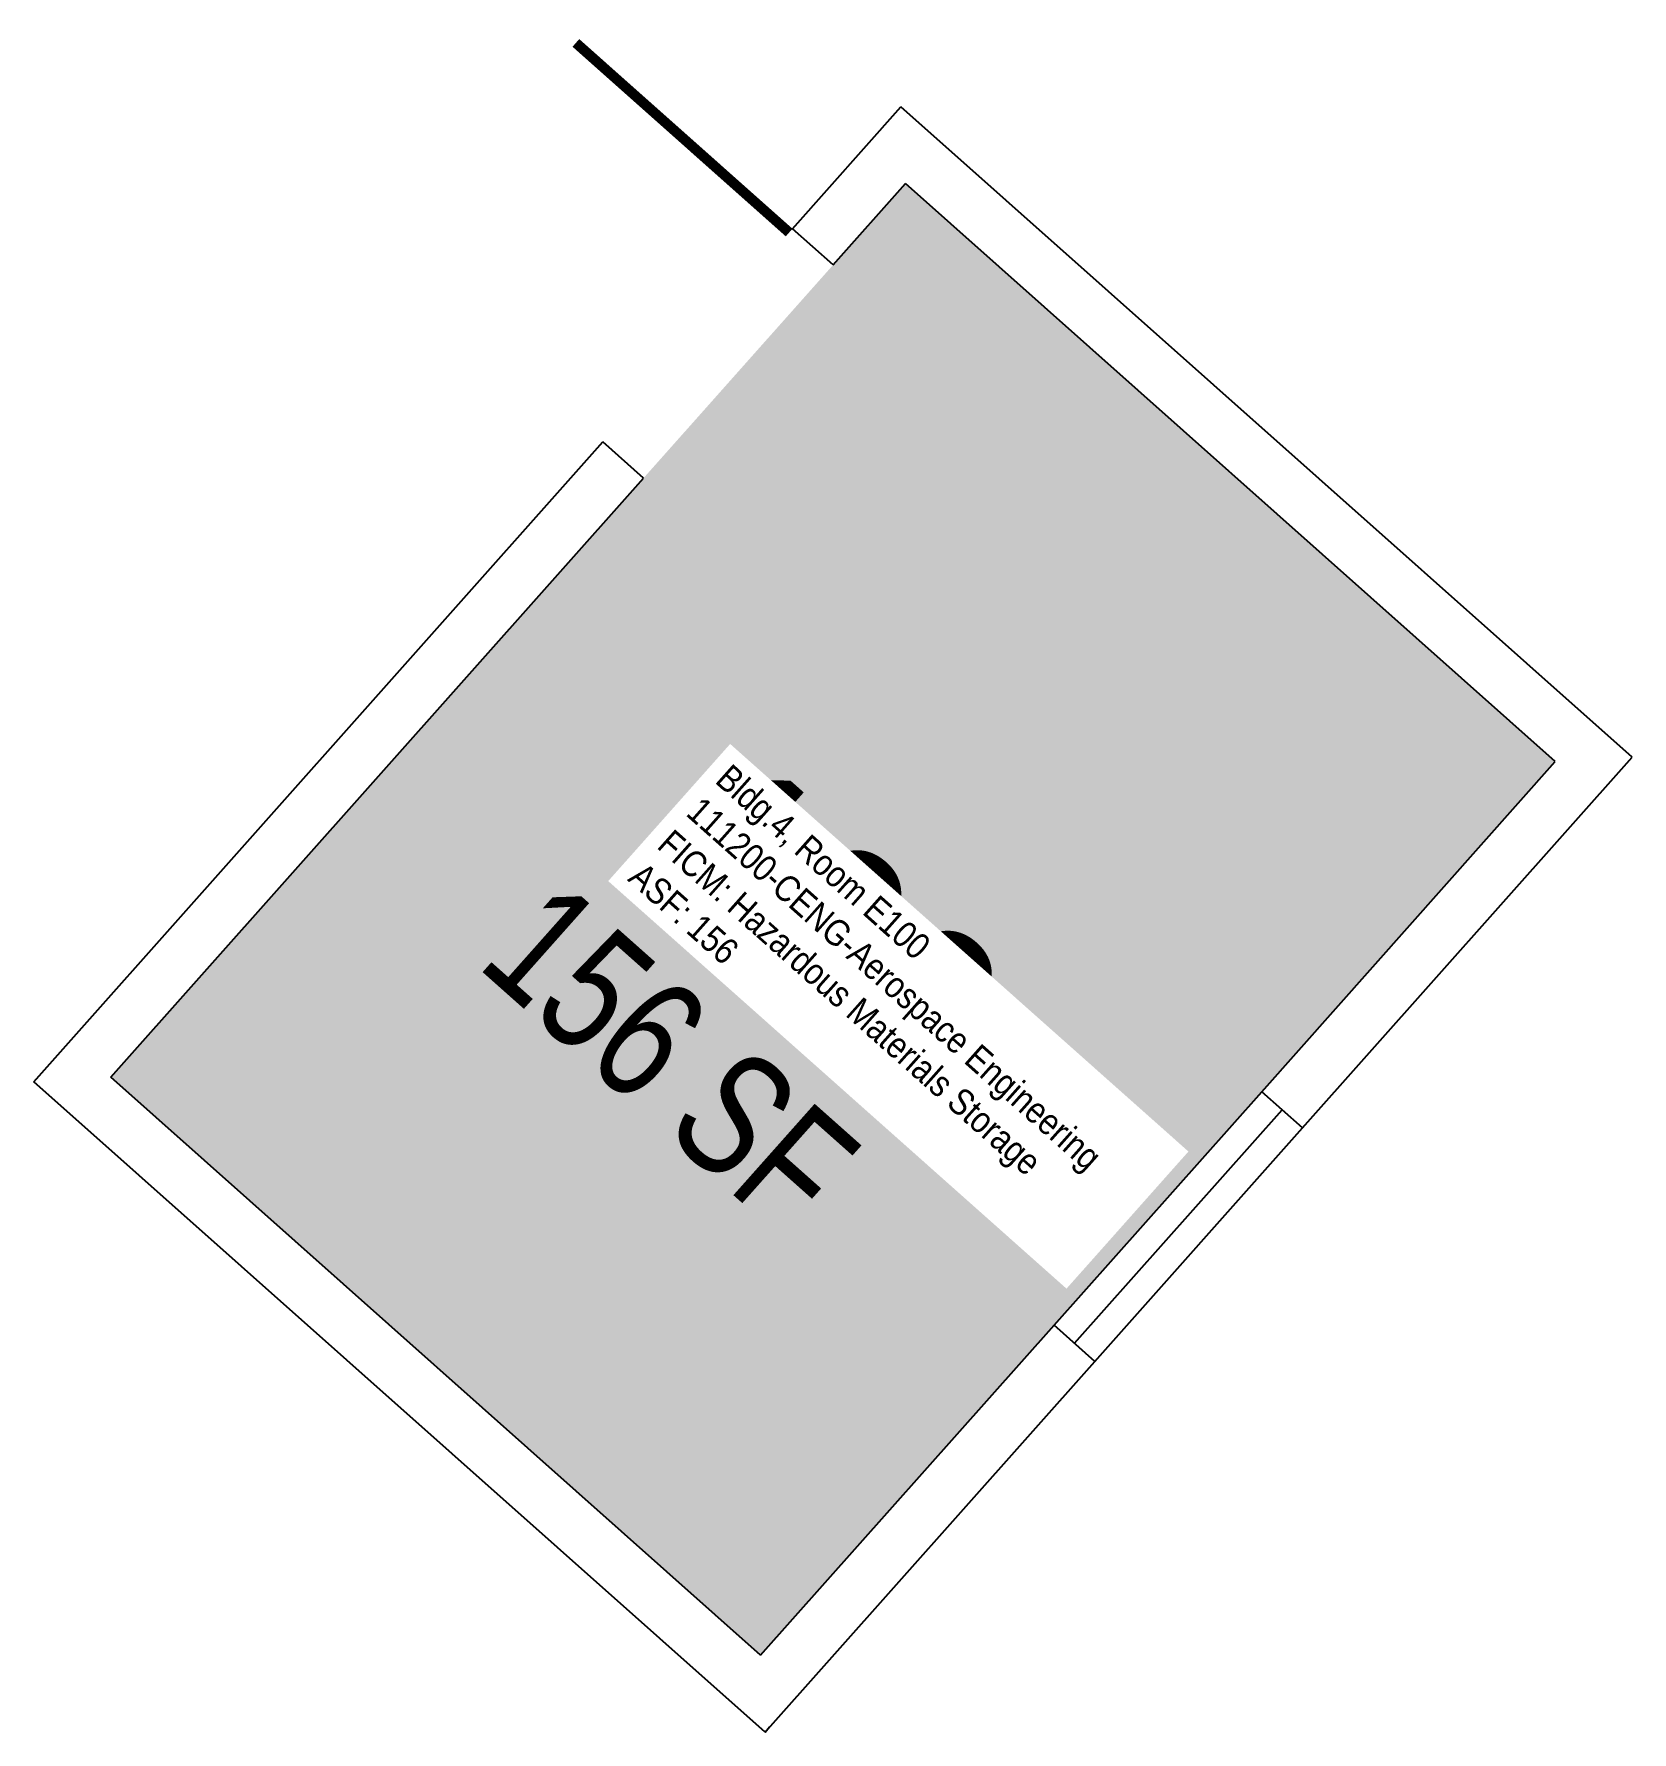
# Model space of a CAD drawing. Header units: inches. Extents: x 69197932 to 69198167, y 27696545 to 27696795.
import ezdxf
from ezdxf.enums import TextEntityAlignment as Align

# ---------------------------------------------------------------- set-up
doc = ezdxf.new("R2010")
doc.units = ezdxf.units.IN
doc.header["$LTSCALE"] = 10
doc.header["$MEASUREMENT"] = 0
for name, color, linetype in [('A-DOOR', 2, 'CONTINUOUS'), ('A-GLAZ', 1, 'CONTINUOUS'), ('A-IDEN-RNUM', 7, 'CONTINUOUS'), ('A-IDEN-SNUM', 4, 'CONTINUOUS'), ('A-IDEN-VNUM', 4, 'CONTINUOUS'), ('A-WALL', 5, 'CONTINUOUS'), ('AREA-TEXT', 3, 'CONTINUOUS'), ('Rooms-Category-Color', 7, 'CONTINUOUS'), ('Rooms-College-Color', 7, 'CONTINUOUS'), ('Rooms-Department-Color', 7, 'CONTINUOUS'), ('Rooms-Division-Color', 7, 'CONTINUOUS'), ('Rooms-Information', 7, 'CONTINUOUS')]:
    doc.layers.add(name, color=color, linetype=linetype)
doc.styles.add('CP_AREA', font='arial.ttf', dxfattribs={"height": 15})
doc.styles.add('CP_ROOMSNUMBER', font='arial.ttf', dxfattribs={"height": 1})
doc.styles.add('CP_ROOMVNUMBER', font='arial.ttf', dxfattribs={"width": 0.85, "height": 0.075})

msp = doc.modelspace()

# ---------------------------------------------------------------- hatches: boundary and pattern name
at = {"layer": 'Rooms-Category-Color', "true_color": 0xe3c5e1}
msp.add_hatch(color=254, dxfattribs=at).paths.add_polyline_path([(69197943.07, 27696641.55), (69198060.03, 27696773.06), (69198155.68, 27696688.01), (69198038.72, 27696556.49)])
at = {"layer": 'Rooms-College-Color', "true_color": 0xadadad}
msp.add_hatch(color=253, dxfattribs=at).paths.add_polyline_path([(69197943.07, 27696641.55), (69198060.03, 27696773.06), (69198155.68, 27696688.01), (69198038.72, 27696556.49)])
at = {"layer": 'Rooms-Department-Color', "true_color": 0x99d7b2}
msp.add_hatch(color=253, dxfattribs=at).paths.add_polyline_path([(69197943.07, 27696641.55), (69198060.03, 27696773.06), (69198155.68, 27696688.01), (69198038.72, 27696556.49)])
at = {"layer": 'Rooms-Division-Color', "true_color": 0x99d7b2}
msp.add_hatch(color=253, dxfattribs=at).paths.add_polyline_path([(69197943.07, 27696641.55), (69198060.03, 27696773.06), (69198155.68, 27696688.01), (69198038.72, 27696556.49)])

# ---------------------------------------------------------------- linework, layer by layer
at = {"layer": 'A-DOOR'}
msp.add_lwpolyline([(69198042.92, 27696765.86, 1.5, 1.5, 0), (69198011.53, 27696793.77, 0, 0, 0), (69198012.03, 27696794.34, 0, 0, 0.414214), (69198015.51, 27696735.04, 0, 0, 0.414214)], format="xyseb", dxfattribs=at)
at = {"layer": 'A-GLAZ'}
for p, q in [((69198081.91, 27696605.06), (69198112.48, 27696639.43)), ((69198084.9, 27696602.4), (69198115.47, 27696636.77)), ((69198087.89, 27696599.74), (69198118.46, 27696634.12))]:
    msp.add_line(p, q, dxfattribs=at)
at = {"layer": 'A-WALL'}
for p, q in [((69198043.42, 27696766.42), (69198059.36, 27696784.36)), ((69198166.97, 27696688.67), (69198059.36, 27696784.36)), ((69198049.39, 27696761.11), (69198060.03, 27696773.06)), ((69198155.68, 27696688.01), (69198060.03, 27696773.06)), ((69198049.39, 27696761.11), (69198043.42, 27696766.42)), ((69197931.78, 27696640.88), (69198015.51, 27696735.04)), ((69198021.48, 27696729.72), (69198015.51, 27696735.04)), ((69197943.07, 27696641.55), (69198021.48, 27696729.72)), ((69198112.48, 27696639.43), (69198155.68, 27696688.01)), ((69198118.46, 27696634.12), (69198166.97, 27696688.67)), ((69198038.72, 27696556.49), (69197943.07, 27696641.55)), ((69198039.38, 27696545.19), (69197931.78, 27696640.88)), ((69198118.46, 27696634.12), (69198112.48, 27696639.43)), ((69198038.72, 27696556.49), (69198081.91, 27696605.06)), ((69198087.89, 27696599.74), (69198081.91, 27696605.06)), ((69198039.38, 27696545.19), (69198087.89, 27696599.74)), ((69198039.38, 27696545.19), (69198040.05, 27696545.94)), ((69198039.38, 27696545.19), (69198040.05, 27696545.94))]:
    msp.add_line(p, q, dxfattribs=at)

# ---------------------------------------------------------------- texts
at = {"layer": 'A-IDEN-RNUM', "style": 'CP_ROOMSNUMBER'}
msp.add_text('0100-00', height=0.36, rotation=318.35, dxfattribs=at).set_placement((69198043.21, 27696675.64), align=Align.MIDDLE)
at = {"layer": 'A-IDEN-SNUM', "style": 'CP_ROOMSNUMBER'}
msp.add_text('0040E10000', height=0.36, rotation=48.3538, dxfattribs=at).set_placement((69198042.79, 27696676.01), align=Align.MIDDLE)
at = {"layer": 'A-IDEN-VNUM', "style": 'CP_ROOMVNUMBER', "width": 0.85}
msp.add_text('100', height=27, rotation=318.3538, dxfattribs=at).set_placement((69198047.94, 27696662.85), align=Align.MIDDLE_CENTER)
at = {"layer": 'AREA-TEXT', "style": 'CP_AREA', "width": 0.75}
msp.add_text('156 SF', height=18, rotation=318.3538, dxfattribs=at).set_placement((69198025.43, 27696644.5), align=Align.MIDDLE_CENTER)

# ---------------------------------------------------------------- next in the draw order: texts
at = {"layer": 'Rooms-Information', "insert": (69198018.98, 27696670.54), "char_height": 3.85714, "width": 86.4, "attachment_point": 7, "rotation": 318.3538, "style": 'CP_ROOMVNUMBER', "bg_fill": 3, "box_fill_scale": 1.5, "bg_fill_color": 256, "bg_fill_true_color": 13158600, "bg_fill_transparency": 0}
msp.add_mtext('Bldg.4, Room E100^M^J111200-CENG-Aerospace Engineering^M^JFICM: Hazardous Materials Storage^M^JASF: 156', dxfattribs=at)

doc.saveas('drawing.dxf')
